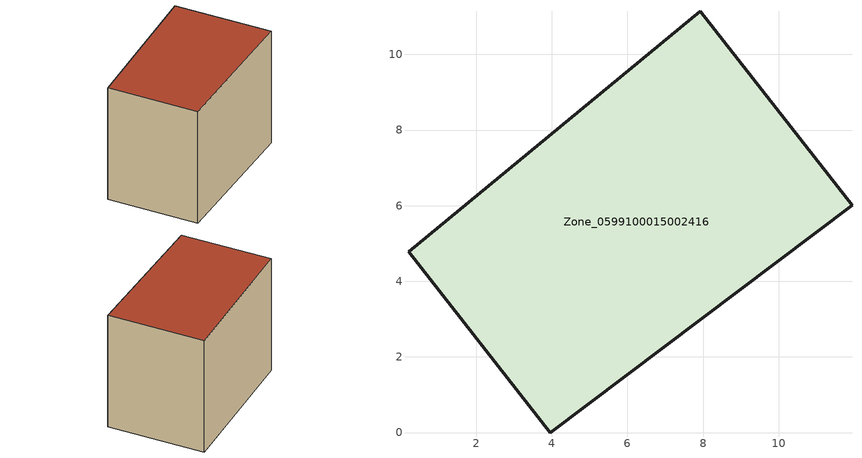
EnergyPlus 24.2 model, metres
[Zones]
Zone_0599100015002416
 floor ground (C_G): 7.92,11.14 11.94,6.01 3.96,0 0.21,4.78 z0.89
 wall outside (C_F): 7.92,11.14 0.21,4.78 3.96,0 11.94,6.01 7.92,11.14 z0.89:9.02
 roof outside (C_R): 11.94,6.01 7.92,11.14 0.21,4.78 3.96,0 z9.02
[BUILDING]
Pand.0599100015002416: North Axis=0; Terrain=City; Loads Convergence Tolerance Value=0.04; Temperature Convergence Tolerance Value=0.4; Solar Distribution=FullExterior; Maximum Number of Warmup Days=25; Minimum Number of Warmup Days=1
[Site:Location]
Rotterdam.The.Hague.AP_ZH_NLD Design_Conditions: Latitude=51.96; Longitude=4.45; Time Zone=1; Elevation=-4.5
[SITE:GROUNDTEMPERATURE:BUILDINGSURFACE]
18, 18, 18, 18, 18, 18, 18, 18, 18, 18, 18, 18
[MATERIAL] Thermal Absorptance=0.9; Solar Absorptance=0.7; Visible Absorptance=0.7
Name | Roughness | Thickness | Conductivity | Density | Specific Heat
G.TC.1965-1974 | MediumSmooth | 0.15 | 0.882353 | 540 | 1210
F.TC.1965-1974 | Rough | 0.3 | 0.697674 | 1920 | 840
R.TC.1965-1974 | MediumRough | 0.2 | 0.232558 | 1500 | 1000
[CONSTRUCTION]
C_G: G.TC.1965-1974
C_F: F.TC.1965-1974
C_R: R.TC.1965-1974
[ZONE]
Zone_0599100015002416: Type=1; Multiplier=1; Ceiling Height=Autocalculate; Volume=Autocalculate; Floor Area=autocalculate; Part of Total Floor Area=Yes
[ZONEINFILTRATION:DESIGNFLOWRATE]
Infil_Zone_0599100015002416: Zone or ZoneList or Space or SpaceList=Zone_0599100015002416; Schedule=AlwaysOn; Design Flow Rate Calculation Method=Flow/Area; Flow Rate per Floor Area=0.003; Constant Term Coefficient=1; Temperature Term Coefficient=0; Velocity Term Coefficient=0; Velocity Squared Term Coefficient=0
[HVACTEMPLATE:ZONE:IDEALLOADSAIRSYSTEM]
Zone_0599100015002416: Maximum Heating Supply Air Temperature=50; Minimum Cooling Supply Air Temperature=13; Maximum Heating Supply Air Humidity Ratio=0.0156; Minimum Cooling Supply Air Humidity Ratio=0.0077; Heating Limit=NoLimit; Cooling Limit=NoLimit; Dehumidification Control Type=ConstantSensibleHeatRatio; Cooling Sensible Heat Ratio=0.7; Dehumidification Setpoint=60; Humidification Control Type=None; Humidification Setpoint=30; Outdoor Air Method=None; Outdoor Air Flow Rate per Person=0.00944; Outdoor Air Flow Rate per Zone Floor Area=0; Outdoor Air Flow Rate per Zone=0; Demand Controlled Ventilation Type=None; Outdoor Air Economizer Type=NoEconomizer; Heat Recovery Type=None; Sensible Heat Recovery Effectiveness=0.7; Latent Heat Recovery Effectiveness=0.65
[ZONECONTROL:THERMOSTAT]
ThermostatControl_Zone_0599100015002416: Zone or ZoneList=Zone_0599100015002416; Control Type Schedule=DualSetpointControlType; Control 1=Thermostat_Zone_0599100015002416; Temperature Difference Between Cutout And Setpoint=0
[THERMOSTATSETPOINT:DUALSETPOINT]
Thermostat_Zone_0599100015002416: Heating Setpoint Temperature Schedule=HeatingSetpoint_Zone_0599100015002416; Cooling Setpoint Temperature Schedule=CoolingSetpoint_Zone_0599100015002416
[SCHEDULE:COMPACT]
HeatingSetpoint_Zone_0599100015002416: Through: 12/31, For: AllDays, Until: 24:00, 21
CoolingSetpoint_Zone_0599100015002416: Through: 12/31, For: AllDays, Until: 24:00, 24
DualSetpointControlType: Through: 12/31, For: AllDays, Until: 24:00, 4
AlwaysOn: Through: 12/31, For: AllDays, Until: 24:00, 1
